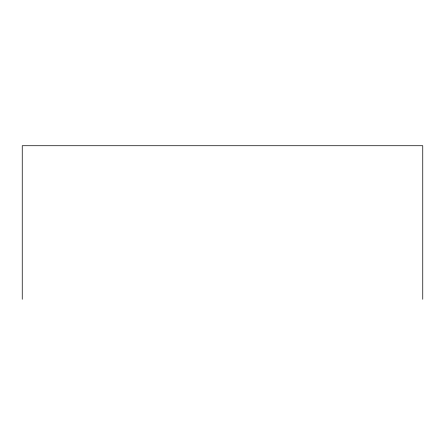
<?xml version="1.0" encoding="UTF-8"?>
<svg xmlns="http://www.w3.org/2000/svg" width="445" height="445" viewBox="0 0 445 445"><rect width="100%" height="100%" fill="white"/><g stroke="black" fill="none" stroke-linecap="round" stroke-linejoin="round"><path stroke-width="0.67" d="M422.75 299.279L422.75 145.721L22.25 145.721L22.25 299.279"/></g></svg>
